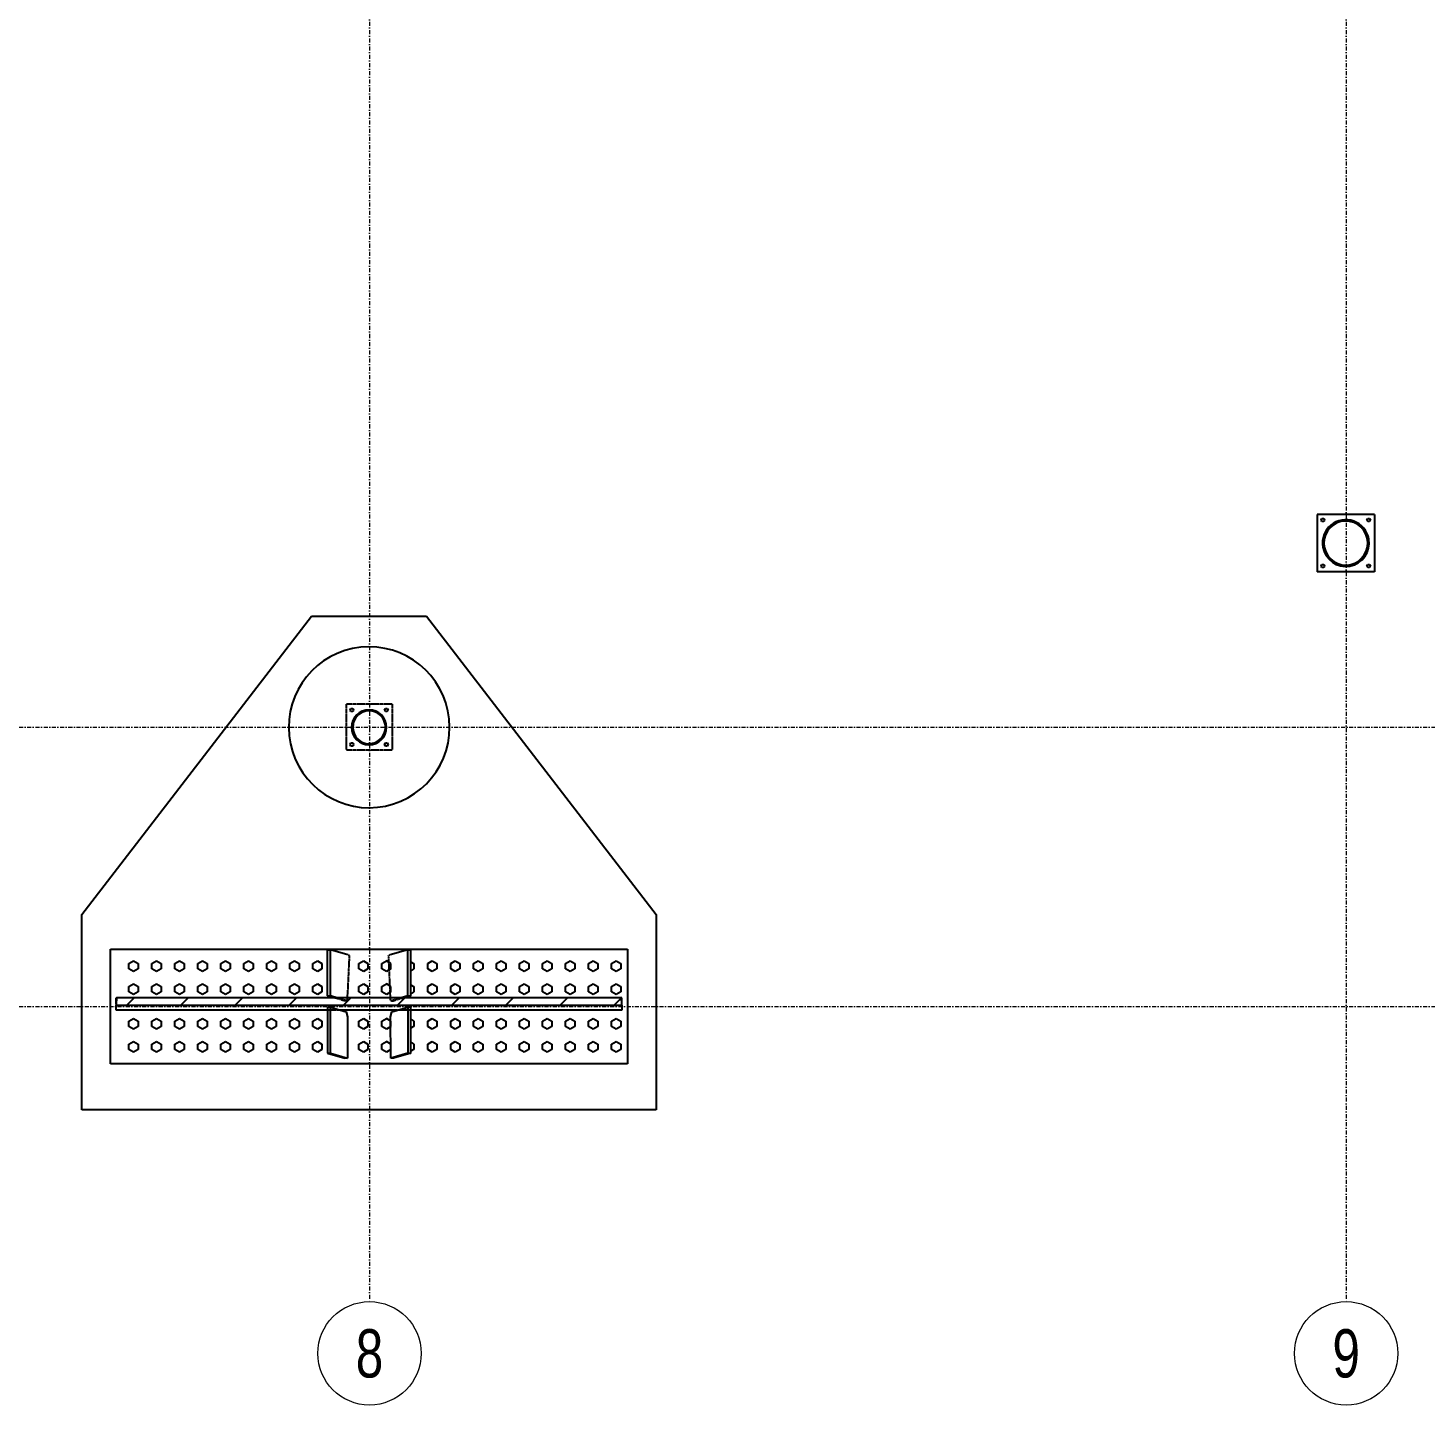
# Model space of a CAD drawing. Header units: millimetres. Extents: x 1541 to 289025, y -12015 to 47026.
# Drawn here: x 32009 to 32891, y -11969 to -11100 of the extents above; entities that cross this region are included whole.
import ezdxf
from ezdxf.enums import TextEntityAlignment as Align

# ---------------------------------------------------------------- set-up
doc = ezdxf.new("R2010")
doc.units = ezdxf.units.MM
doc.header["$LTSCALE"] = 0.1
for name, pattern in [('DASHDOTX2', [50.8, 25.4, -12.7, 0, -12.7]), ('DXK_LINE_DOT2', [3.9198, 1.9599, -1.9599]), ('Grid Line', [3.33375, 1.905, -0.47625, 0.47625, -0.47625])]:
    doc.linetypes.add(name, pattern=pattern)
doc.layers.get('0').update_dxf_attribs({"color": 255})
doc.layers.add('E_EJES', color=8, linetype='Continuous', lineweight=9)
doc.layers.add('E_EJES-1', color=8, linetype='Grid Line', lineweight=9)
doc.styles.add('Swis721 LtCn BT_1', font='swisscl.ttf', dxfattribs={"height": 0.42})

msp = doc.modelspace()

# ---------------------------------------------------------------- hatches: boundary and pattern name
at = {"linetype": 'Continuous'}
h = msp.add_hatch(color=96, dxfattribs=at)
h.paths.add_polyline_path([(32855.39, -11425.12), (32855.17, -11422.57), (32854.5, -11420.09), (32853.42, -11417.76), (32851.95, -11415.66), (32850.13, -11413.85), (32848.03, -11412.38), (32845.71, -11411.29), (32843.23, -11410.63), (32840.68, -11410.41), (32838.12, -11410.63), (32835.64, -11411.29), (32833.32, -11412.38), (32831.22, -11413.85), (32829.4, -11415.66), (32827.93, -11417.76), (32826.85, -11420.09), (32826.18, -11422.57), (32825.96, -11425.12), (32826.18, -11427.68), (32826.85, -11430.15), (32827.93, -11432.48), (32829.4, -11434.58), (32831.22, -11436.39), (32833.32, -11437.87), (32835.64, -11438.95), (32838.12, -11439.61), (32840.68, -11439.84), (32843.23, -11439.61), (32845.71, -11438.95), (32848.03, -11437.87), (32850.13, -11436.39), (32851.95, -11434.58), (32853.42, -11432.48), (32854.5, -11430.15), (32855.17, -11427.68)])
h.paths.add_polyline_path([(32853.69, -11429.86), (32852.67, -11432.04), (32851.28, -11434.02), (32849.58, -11435.73), (32847.6, -11437.11), (32845.41, -11438.13), (32843.08, -11438.76), (32840.68, -11438.97), (32838.27, -11438.76), (32835.94, -11438.13), (32833.75, -11437.11), (32831.78, -11435.73), (32830.07, -11434.02), (32828.68, -11432.04), (32827.66, -11429.86), (32827.04, -11427.53), (32826.83, -11425.12), (32827.04, -11422.72), (32827.66, -11420.39), (32828.68, -11418.2), (32830.07, -11416.22), (32831.78, -11414.52), (32833.75, -11413.13), (32835.94, -11412.11), (32838.27, -11411.49), (32840.68, -11411.28), (32843.08, -11411.49), (32845.41, -11412.11), (32847.6, -11413.13), (32849.58, -11414.52), (32851.28, -11416.22), (32852.67, -11418.2), (32853.69, -11420.39), (32854.31, -11422.72), (32854.52, -11425.12), (32854.31, -11427.53)])
h = msp.add_hatch(dxfattribs=at)
h.set_pattern_fill('', scale=7.611392, style=0, pattern_type=0)
h.set_pattern_definition([(45, (32235.357, -11539.187), (-17.088, 17.088), [])])
h.paths.add_polyline_path([(32235.57, -11541.34), (32235.36, -11539.19), (32234.73, -11537.11), (32233.71, -11535.2), (32232.33, -11533.53), (32230.66, -11532.15), (32228.75, -11531.13), (32226.67, -11530.5), (32224.52, -11530.29), (32222.36, -11530.5), (32220.28, -11531.13), (32218.37, -11532.15), (32216.7, -11533.53), (32215.32, -11535.2), (32214.3, -11537.11), (32213.67, -11539.19), (32213.46, -11541.34), (32213.67, -11543.5), (32214.3, -11545.57), (32215.32, -11547.49), (32216.7, -11549.16), (32218.37, -11550.54), (32220.28, -11551.56), (32222.36, -11552.19), (32224.52, -11552.4), (32226.67, -11552.19), (32228.75, -11551.56), (32230.66, -11550.54), (32232.33, -11549.16), (32233.71, -11547.49), (32234.73, -11545.57), (32235.36, -11543.5)])
h.paths.add_polyline_path([(32234.06, -11545.3), (32233.1, -11547.08), (32231.82, -11548.65), (32230.25, -11549.93), (32228.47, -11550.89), (32226.53, -11551.47), (32224.52, -11551.67), (32222.5, -11551.47), (32220.56, -11550.89), (32218.78, -11549.93), (32217.21, -11548.65), (32215.93, -11547.08), (32214.97, -11545.3), (32214.38, -11543.36), (32214.19, -11541.34), (32214.38, -11539.33), (32214.97, -11537.39), (32215.93, -11535.6), (32217.21, -11534.04), (32218.78, -11532.75), (32220.56, -11531.8), (32222.5, -11531.21), (32224.52, -11531.01), (32226.53, -11531.21), (32228.47, -11531.8), (32230.25, -11532.75), (32231.82, -11534.04), (32233.1, -11535.6), (32234.06, -11537.39), (32234.65, -11539.33), (32234.84, -11541.34), (32234.65, -11543.36)])
h = msp.add_hatch(dxfattribs=at)
h.set_pattern_fill('', scale=7.611392, style=0, pattern_type=0)
h.set_pattern_definition([(45, (32383.823, -11712.02), (-17.088, 17.088), [])])
h.paths.add_polyline_path([(32383.99, -11715.92), (32383.82, -11712.02), (32065.21, -11712.02), (32065.04, -11715.92), (32065.04, -11716.68), (32383.99, -11716.68)])

# ---------------------------------------------------------------- linework, layer by layer
at = {"color": 2, "linetype": 'Continuous'}
for p, q in [((32858.8, -11407), (32822.55, -11407)), ((32822.55, -11407), (32822.55, -11443.24)), ((32858.8, -11407), (32858.8, -11443.24)), ((32858.8, -11443.24), (32822.55, -11443.24)), ((32043.31, -11659.5), (32188.27, -11471.25)), ((32188.27, -11471.25), (32260.76, -11471.25)), ((32260.76, -11471.25), (32405.72, -11659.5)), ((32043.31, -11782.73), (32043.31, -11659.5)), ((32405.72, -11659.5), (32405.72, -11782.73)), ((32061.41, -11753.74), (32061.41, -11681.25)), ((32061.41, -11681.25), (32387.62, -11681.25)), ((32198.27, -11710.75), (32198.27, -11681.65)), ((32198.27, -11681.65), (32200.17, -11681.69)), ((32211.16, -11684.98), (32200.17, -11681.69)), ((32200.17, -11710.8), (32200.17, -11681.69)), ((32248.86, -11681.69), (32237.87, -11684.98)), ((32248.86, -11681.69), (32250.76, -11681.65)), ((32248.86, -11710.8), (32248.86, -11681.69)), ((32250.76, -11710.75), (32250.76, -11681.65)), ((32387.62, -11681.25), (32387.62, -11753.74)), ((32065.04, -11712.05), (32065.21, -11712.02)), ((32065.21, -11712.02), (32065.04, -11715.92)), ((32065.04, -11715.92), (32065.04, -11712.05)), ((32383.82, -11712.02), (32065.21, -11712.02)), ((32202.52, -11712.02), (32198.27, -11710.75)), ((32198.27, -11710.75), (32200.17, -11710.8)), ((32204.25, -11712.02), (32200.17, -11710.8)), ((32210.97, -11712.02), (32211.16, -11707.84)), ((32238.06, -11712.02), (32237.87, -11707.84)), ((32248.86, -11710.8), (32244.78, -11712.02)), ((32250.76, -11710.75), (32246.51, -11712.02)), ((32248.86, -11710.8), (32250.76, -11710.75)), ((32383.99, -11712.05), (32383.82, -11712.02)), ((32383.99, -11715.92), (32383.82, -11712.02)), ((32383.99, -11715.92), (32383.99, -11712.05)), ((32065.04, -11715.92), (32065.04, -11716.68)), ((32065.04, -11719.8), (32065.04, -11716.68)), ((32065.04, -11716.68), (32383.99, -11716.68)), ((32198.27, -11719.8), (32065.04, -11719.8)), ((32198.27, -11717.81), (32198.26, -11746.84)), ((32200.16, -11717.86), (32198.27, -11717.81)), ((32200.16, -11717.86), (32210.1, -11720.78)), ((32200.16, -11746.89), (32200.16, -11717.86)), ((32242.25, -11719.8), (32206.79, -11719.8)), ((32210.1, -11720.78), (32210.93, -11723.92)), ((32238.1, -11723.92), (32238.93, -11720.78)), ((32238.93, -11720.78), (32248.87, -11717.86)), ((32250.76, -11717.81), (32248.87, -11717.86)), ((32248.87, -11717.86), (32248.87, -11746.89)), ((32250.77, -11746.84), (32250.76, -11717.81)), ((32383.99, -11719.8), (32250.76, -11719.8)), ((32383.99, -11716.68), (32383.99, -11715.92)), ((32383.99, -11716.68), (32383.99, -11719.8)), ((32210.93, -11723.92), (32210.88, -11750.02)), ((32238.15, -11750.02), (32238.1, -11723.92)), ((32198.26, -11746.84), (32209.14, -11750.02)), ((32198.26, -11746.84), (32200.16, -11746.89)), ((32200.16, -11746.89), (32210.88, -11750.02)), ((32248.87, -11746.89), (32238.15, -11750.02)), ((32250.77, -11746.84), (32239.89, -11750.02)), ((32248.87, -11746.89), (32250.77, -11746.84)), ((32387.62, -11753.74), (32061.41, -11753.74)), ((32210.88, -11750.02), (32209.14, -11750.02)), ((32239.89, -11750.02), (32238.15, -11750.02)), ((32405.72, -11782.73), (32043.31, -11782.73))]:
    msp.add_line(p, q, dxfattribs=at)
at = {"color": 7, "linetype": 'Continuous'}
for p, q in [((32825.05, -11410.62), (32825.61, -11409.65)), ((32825.61, -11411.6), (32825.05, -11410.62)), ((32825.61, -11409.65), (32826.74, -11409.65)), ((32826.74, -11411.6), (32825.61, -11411.6)), ((32826.74, -11409.65), (32827.31, -11410.62)), ((32827.31, -11410.62), (32826.74, -11411.6)), ((32854.04, -11410.62), (32854.61, -11409.65)), ((32854.61, -11411.6), (32854.04, -11410.62)), ((32854.61, -11409.65), (32855.74, -11409.65)), ((32855.74, -11411.6), (32854.61, -11411.6)), ((32855.74, -11409.65), (32856.3, -11410.62)), ((32856.3, -11410.62), (32855.74, -11411.6)), ((32825.05, -11439.62), (32825.61, -11438.64)), ((32825.61, -11440.6), (32825.05, -11439.62)), ((32825.61, -11438.64), (32826.74, -11438.64)), ((32826.74, -11438.64), (32827.31, -11439.62)), ((32827.31, -11439.62), (32826.74, -11440.6)), ((32854.04, -11439.62), (32854.61, -11438.64)), ((32854.61, -11440.6), (32854.04, -11439.62)), ((32854.61, -11438.64), (32855.74, -11438.64)), ((32855.74, -11438.64), (32856.3, -11439.62)), ((32856.3, -11439.62), (32855.74, -11440.6)), ((32826.74, -11440.6), (32825.61, -11440.6)), ((32855.74, -11440.6), (32854.61, -11440.6)), ((32212.51, -11530.47), (32213.08, -11529.49)), ((32213.08, -11531.45), (32212.51, -11530.47)), ((32213.08, -11529.49), (32214.21, -11529.49)), ((32214.21, -11531.45), (32213.08, -11531.45)), ((32214.21, -11529.49), (32214.77, -11530.47)), ((32214.77, -11530.47), (32214.21, -11531.45)), ((32234.26, -11530.47), (32234.82, -11529.49)), ((32234.82, -11531.45), (32234.26, -11530.47)), ((32234.82, -11529.49), (32235.95, -11529.49)), ((32235.95, -11531.45), (32234.82, -11531.45)), ((32235.95, -11529.49), (32236.52, -11530.47)), ((32236.52, -11530.47), (32235.95, -11531.45)), ((32212.51, -11552.22), (32213.08, -11551.24)), ((32213.08, -11553.2), (32212.51, -11552.22)), ((32213.08, -11551.24), (32214.21, -11551.24)), ((32214.21, -11553.2), (32213.08, -11553.2)), ((32214.21, -11551.24), (32214.77, -11552.22)), ((32214.77, -11552.22), (32214.21, -11553.2)), ((32234.26, -11552.22), (32234.82, -11551.24)), ((32234.82, -11553.2), (32234.26, -11552.22)), ((32234.82, -11551.24), (32235.95, -11551.24)), ((32235.95, -11553.2), (32234.82, -11553.2)), ((32235.95, -11551.24), (32236.52, -11552.22)), ((32236.52, -11552.22), (32235.95, -11553.2)), ((32073.01, -11690.45), (32075.91, -11688.77)), ((32073.01, -11693.8), (32073.01, -11690.45)), ((32075.91, -11695.47), (32073.01, -11693.8)), ((32075.91, -11688.77), (32078.81, -11690.45)), ((32078.81, -11693.8), (32075.91, -11695.47)), ((32078.81, -11690.45), (32078.81, -11693.8)), ((32087.51, -11690.45), (32090.41, -11688.77)), ((32087.51, -11693.8), (32087.51, -11690.45)), ((32090.41, -11695.47), (32087.51, -11693.8)), ((32090.41, -11688.77), (32093.31, -11690.45)), ((32093.31, -11693.8), (32090.41, -11695.47)), ((32093.31, -11690.45), (32093.31, -11693.8)), ((32102.01, -11690.45), (32104.91, -11688.77)), ((32102.01, -11693.8), (32102.01, -11690.45)), ((32104.91, -11695.47), (32102.01, -11693.8)), ((32104.91, -11688.77), (32107.81, -11690.45)), ((32107.81, -11693.8), (32104.91, -11695.47)), ((32107.81, -11690.45), (32107.81, -11693.8)), ((32116.51, -11690.45), (32119.41, -11688.77)), ((32116.51, -11693.8), (32116.51, -11690.45)), ((32119.41, -11695.47), (32116.51, -11693.8)), ((32119.41, -11688.77), (32122.3, -11690.45)), ((32122.3, -11693.8), (32119.41, -11695.47)), ((32122.3, -11690.45), (32122.3, -11693.8)), ((32131, -11690.45), (32133.9, -11688.77)), ((32131, -11693.8), (32131, -11690.45)), ((32133.9, -11695.47), (32131, -11693.8)), ((32133.9, -11688.77), (32136.8, -11690.45)), ((32136.8, -11693.8), (32133.9, -11695.47)), ((32136.8, -11690.45), (32136.8, -11693.8)), ((32145.5, -11690.45), (32148.4, -11688.77)), ((32145.5, -11693.8), (32145.5, -11690.45)), ((32148.4, -11695.47), (32145.5, -11693.8)), ((32148.4, -11688.77), (32151.3, -11690.45)), ((32151.3, -11693.8), (32148.4, -11695.47)), ((32151.3, -11690.45), (32151.3, -11693.8)), ((32160, -11690.45), (32162.9, -11688.77)), ((32160, -11693.8), (32160, -11690.45)), ((32162.9, -11695.47), (32160, -11693.8)), ((32162.9, -11688.77), (32165.8, -11690.45)), ((32165.8, -11693.8), (32162.9, -11695.47)), ((32165.8, -11690.45), (32165.8, -11693.8)), ((32174.5, -11690.45), (32177.4, -11688.77)), ((32174.5, -11693.8), (32174.5, -11690.45)), ((32177.4, -11695.47), (32174.5, -11693.8)), ((32177.4, -11688.77), (32180.3, -11690.45)), ((32180.3, -11693.8), (32177.4, -11695.47)), ((32180.3, -11690.45), (32180.3, -11693.8)), ((32189, -11690.45), (32191.89, -11688.77)), ((32189, -11693.8), (32189, -11690.45)), ((32191.89, -11695.47), (32189, -11693.8)), ((32191.89, -11688.77), (32194.79, -11690.45)), ((32194.79, -11693.8), (32191.89, -11695.47)), ((32194.79, -11690.45), (32194.79, -11693.8)), ((32217.99, -11690.45), (32220.89, -11688.77)), ((32217.99, -11693.8), (32217.99, -11690.45)), ((32220.89, -11695.47), (32217.99, -11693.8)), ((32220.89, -11688.77), (32223.79, -11690.45)), ((32223.79, -11693.8), (32220.89, -11695.47)), ((32223.79, -11690.45), (32223.79, -11693.8)), ((32232.49, -11690.45), (32235.39, -11688.77)), ((32232.49, -11693.8), (32232.49, -11690.45)), ((32235.39, -11695.47), (32232.49, -11693.8)), ((32238.29, -11690.45), (32235.39, -11688.77)), ((32238.29, -11693.8), (32235.39, -11695.47)), ((32238.29, -11693.8), (32238.29, -11690.45)), ((32250.76, -11689.28), (32252.79, -11690.45)), ((32252.79, -11693.8), (32250.76, -11694.97)), ((32252.79, -11690.45), (32252.79, -11693.8)), ((32261.48, -11690.45), (32264.38, -11688.77)), ((32261.48, -11693.8), (32261.48, -11690.45)), ((32264.38, -11695.47), (32261.48, -11693.8)), ((32264.38, -11688.77), (32267.28, -11690.45)), ((32267.28, -11693.8), (32264.38, -11695.47)), ((32267.28, -11690.45), (32267.28, -11693.8)), ((32275.98, -11690.45), (32278.88, -11688.77)), ((32275.98, -11693.8), (32275.98, -11690.45)), ((32278.88, -11695.47), (32275.98, -11693.8)), ((32278.88, -11688.77), (32281.78, -11690.45)), ((32281.78, -11693.8), (32278.88, -11695.47)), ((32281.78, -11690.45), (32281.78, -11693.8)), ((32290.48, -11690.45), (32293.38, -11688.77)), ((32290.48, -11693.8), (32290.48, -11690.45)), ((32293.38, -11695.47), (32290.48, -11693.8)), ((32293.38, -11688.77), (32296.28, -11690.45)), ((32296.28, -11693.8), (32293.38, -11695.47)), ((32296.28, -11690.45), (32296.28, -11693.8)), ((32304.98, -11690.45), (32307.88, -11688.77)), ((32304.98, -11693.8), (32304.98, -11690.45)), ((32307.88, -11695.47), (32304.98, -11693.8)), ((32307.88, -11688.77), (32310.78, -11690.45)), ((32310.78, -11693.8), (32307.88, -11695.47)), ((32310.78, -11690.45), (32310.78, -11693.8)), ((32319.48, -11690.45), (32322.38, -11688.77)), ((32319.48, -11693.8), (32319.48, -11690.45)), ((32322.38, -11695.47), (32319.48, -11693.8)), ((32322.38, -11688.77), (32325.28, -11690.45)), ((32325.28, -11693.8), (32322.38, -11695.47)), ((32325.28, -11690.45), (32325.28, -11693.8)), ((32333.97, -11690.45), (32336.87, -11688.77)), ((32333.97, -11693.8), (32333.97, -11690.45)), ((32336.87, -11695.47), (32333.97, -11693.8)), ((32336.87, -11688.77), (32339.77, -11690.45)), ((32339.77, -11693.8), (32336.87, -11695.47)), ((32339.77, -11690.45), (32339.77, -11693.8)), ((32348.47, -11690.45), (32351.37, -11688.77)), ((32348.47, -11693.8), (32348.47, -11690.45)), ((32351.37, -11695.47), (32348.47, -11693.8)), ((32351.37, -11688.77), (32354.27, -11690.45)), ((32354.27, -11693.8), (32351.37, -11695.47)), ((32354.27, -11690.45), (32354.27, -11693.8)), ((32362.97, -11690.45), (32365.87, -11688.77)), ((32362.97, -11693.8), (32362.97, -11690.45)), ((32365.87, -11695.47), (32362.97, -11693.8)), ((32365.87, -11688.77), (32368.77, -11690.45)), ((32368.77, -11693.8), (32365.87, -11695.47)), ((32368.77, -11690.45), (32368.77, -11693.8)), ((32377.47, -11690.45), (32380.37, -11688.77)), ((32377.47, -11693.8), (32377.47, -11690.45)), ((32380.37, -11695.47), (32377.47, -11693.8)), ((32380.37, -11688.77), (32383.27, -11690.45)), ((32383.27, -11693.8), (32380.37, -11695.47)), ((32383.27, -11690.45), (32383.27, -11693.8)), ((32073.01, -11704.95), (32075.91, -11703.27)), ((32073.01, -11708.29), (32073.01, -11704.95)), ((32075.91, -11703.27), (32078.81, -11704.95)), ((32078.81, -11704.95), (32078.81, -11708.29)), ((32087.51, -11704.95), (32090.41, -11703.27)), ((32087.51, -11708.29), (32087.51, -11704.95)), ((32090.41, -11703.27), (32093.31, -11704.95)), ((32093.31, -11704.95), (32093.31, -11708.29)), ((32102.01, -11704.95), (32104.91, -11703.27)), ((32102.01, -11708.29), (32102.01, -11704.95)), ((32104.91, -11703.27), (32107.81, -11704.95)), ((32107.81, -11704.95), (32107.81, -11708.29)), ((32116.51, -11704.95), (32119.41, -11703.27)), ((32116.51, -11708.29), (32116.51, -11704.95)), ((32119.41, -11703.27), (32122.3, -11704.95)), ((32122.3, -11704.95), (32122.3, -11708.29)), ((32131, -11704.95), (32133.9, -11703.27)), ((32131, -11708.29), (32131, -11704.95)), ((32133.9, -11703.27), (32136.8, -11704.95)), ((32136.8, -11704.95), (32136.8, -11708.29)), ((32145.5, -11704.95), (32148.4, -11703.27)), ((32145.5, -11708.29), (32145.5, -11704.95)), ((32148.4, -11703.27), (32151.3, -11704.95)), ((32151.3, -11704.95), (32151.3, -11708.29)), ((32160, -11704.95), (32162.9, -11703.27)), ((32160, -11708.29), (32160, -11704.95)), ((32162.9, -11703.27), (32165.8, -11704.95)), ((32165.8, -11704.95), (32165.8, -11708.29)), ((32174.5, -11704.95), (32177.4, -11703.27)), ((32174.5, -11708.29), (32174.5, -11704.95)), ((32177.4, -11703.27), (32180.3, -11704.95)), ((32180.3, -11704.95), (32180.3, -11708.29)), ((32189, -11704.95), (32191.89, -11703.27)), ((32189, -11708.29), (32189, -11704.95)), ((32191.89, -11703.27), (32194.79, -11704.95)), ((32194.79, -11704.95), (32194.79, -11708.29)), ((32217.99, -11704.95), (32220.89, -11703.27)), ((32217.99, -11708.29), (32217.99, -11704.95)), ((32220.89, -11703.27), (32223.79, -11704.95)), ((32223.79, -11704.95), (32223.79, -11708.29)), ((32232.49, -11704.95), (32235.39, -11703.27)), ((32232.49, -11708.29), (32232.49, -11704.95)), ((32238.29, -11704.95), (32235.39, -11703.27)), ((32238.29, -11708.29), (32238.29, -11704.95)), ((32250.76, -11703.77), (32252.79, -11704.95)), ((32252.79, -11704.95), (32252.79, -11708.29)), ((32261.48, -11704.95), (32264.38, -11703.27)), ((32261.48, -11708.29), (32261.48, -11704.95)), ((32264.38, -11703.27), (32267.28, -11704.95)), ((32267.28, -11704.95), (32267.28, -11708.29)), ((32275.98, -11704.95), (32278.88, -11703.27)), ((32275.98, -11708.29), (32275.98, -11704.95)), ((32278.88, -11703.27), (32281.78, -11704.95)), ((32281.78, -11704.95), (32281.78, -11708.29)), ((32290.48, -11704.95), (32293.38, -11703.27)), ((32290.48, -11708.29), (32290.48, -11704.95)), ((32293.38, -11703.27), (32296.28, -11704.95)), ((32296.28, -11704.95), (32296.28, -11708.29)), ((32304.98, -11704.95), (32307.88, -11703.27)), ((32304.98, -11708.29), (32304.98, -11704.95)), ((32307.88, -11703.27), (32310.78, -11704.95)), ((32310.78, -11704.95), (32310.78, -11708.29)), ((32319.48, -11704.95), (32322.38, -11703.27)), ((32319.48, -11708.29), (32319.48, -11704.95)), ((32322.38, -11703.27), (32325.28, -11704.95)), ((32325.28, -11704.95), (32325.28, -11708.29)), ((32333.97, -11704.95), (32336.87, -11703.27)), ((32333.97, -11708.29), (32333.97, -11704.95)), ((32336.87, -11703.27), (32339.77, -11704.95)), ((32339.77, -11704.95), (32339.77, -11708.29)), ((32348.47, -11704.95), (32351.37, -11703.27)), ((32348.47, -11708.29), (32348.47, -11704.95)), ((32351.37, -11703.27), (32354.27, -11704.95)), ((32354.27, -11704.95), (32354.27, -11708.29)), ((32362.97, -11704.95), (32365.87, -11703.27)), ((32362.97, -11708.29), (32362.97, -11704.95)), ((32365.87, -11703.27), (32368.77, -11704.95)), ((32368.77, -11704.95), (32368.77, -11708.29)), ((32377.47, -11704.95), (32380.37, -11703.27)), ((32377.47, -11708.29), (32377.47, -11704.95)), ((32380.37, -11703.27), (32383.27, -11704.95)), ((32383.27, -11704.95), (32383.27, -11708.29)), ((32075.91, -11709.97), (32073.01, -11708.29)), ((32078.81, -11708.29), (32075.91, -11709.97)), ((32090.41, -11709.97), (32087.51, -11708.29)), ((32093.31, -11708.29), (32090.41, -11709.97)), ((32104.91, -11709.97), (32102.01, -11708.29)), ((32107.81, -11708.29), (32104.91, -11709.97)), ((32119.41, -11709.97), (32116.51, -11708.29)), ((32122.3, -11708.29), (32119.41, -11709.97)), ((32133.9, -11709.97), (32131, -11708.29)), ((32136.8, -11708.29), (32133.9, -11709.97)), ((32148.4, -11709.97), (32145.5, -11708.29)), ((32151.3, -11708.29), (32148.4, -11709.97)), ((32162.9, -11709.97), (32160, -11708.29)), ((32165.8, -11708.29), (32162.9, -11709.97)), ((32177.4, -11709.97), (32174.5, -11708.29)), ((32180.3, -11708.29), (32177.4, -11709.97)), ((32191.89, -11709.97), (32189, -11708.29)), ((32194.79, -11708.29), (32191.89, -11709.97)), ((32220.89, -11709.97), (32217.99, -11708.29)), ((32223.79, -11708.29), (32220.89, -11709.97)), ((32235.39, -11709.97), (32232.49, -11708.29)), ((32238.29, -11708.29), (32235.39, -11709.97)), ((32252.79, -11708.29), (32250.76, -11709.46)), ((32264.38, -11709.97), (32261.48, -11708.29)), ((32267.28, -11708.29), (32264.38, -11709.97)), ((32278.88, -11709.97), (32275.98, -11708.29)), ((32281.78, -11708.29), (32278.88, -11709.97)), ((32293.38, -11709.97), (32290.48, -11708.29)), ((32296.28, -11708.29), (32293.38, -11709.97)), ((32307.88, -11709.97), (32304.98, -11708.29)), ((32310.78, -11708.29), (32307.88, -11709.97)), ((32322.38, -11709.97), (32319.48, -11708.29)), ((32325.28, -11708.29), (32322.38, -11709.97)), ((32336.87, -11709.97), (32333.97, -11708.29)), ((32339.77, -11708.29), (32336.87, -11709.97)), ((32351.37, -11709.97), (32348.47, -11708.29)), ((32354.27, -11708.29), (32351.37, -11709.97)), ((32365.87, -11709.97), (32362.97, -11708.29)), ((32368.77, -11708.29), (32365.87, -11709.97)), ((32380.37, -11709.97), (32377.47, -11708.29)), ((32383.27, -11708.29), (32380.37, -11709.97)), ((32073.01, -11726.69), (32075.91, -11725.02)), ((32073.01, -11730.04), (32073.01, -11726.69)), ((32075.91, -11731.71), (32073.01, -11730.04)), ((32075.91, -11725.02), (32078.81, -11726.69)), ((32078.81, -11730.04), (32075.91, -11731.71)), ((32078.81, -11726.69), (32078.81, -11730.04)), ((32087.51, -11726.69), (32090.41, -11725.02)), ((32087.51, -11730.04), (32087.51, -11726.69)), ((32090.41, -11731.71), (32087.51, -11730.04)), ((32090.41, -11725.02), (32093.31, -11726.69)), ((32093.31, -11730.04), (32090.41, -11731.71)), ((32093.31, -11726.69), (32093.31, -11730.04)), ((32102.01, -11726.69), (32104.91, -11725.02)), ((32102.01, -11730.04), (32102.01, -11726.69)), ((32104.91, -11731.71), (32102.01, -11730.04)), ((32104.91, -11725.02), (32107.81, -11726.69)), ((32107.81, -11730.04), (32104.91, -11731.71)), ((32107.81, -11726.69), (32107.81, -11730.04)), ((32116.51, -11726.69), (32119.41, -11725.02)), ((32116.51, -11730.04), (32116.51, -11726.69)), ((32119.41, -11731.71), (32116.51, -11730.04)), ((32119.41, -11725.02), (32122.3, -11726.69)), ((32122.3, -11730.04), (32119.41, -11731.71)), ((32122.3, -11726.69), (32122.3, -11730.04)), ((32131, -11726.69), (32133.9, -11725.02)), ((32131, -11730.04), (32131, -11726.69)), ((32133.9, -11731.71), (32131, -11730.04)), ((32133.9, -11725.02), (32136.8, -11726.69)), ((32136.8, -11730.04), (32133.9, -11731.71)), ((32136.8, -11726.69), (32136.8, -11730.04)), ((32145.5, -11726.69), (32148.4, -11725.02)), ((32145.5, -11730.04), (32145.5, -11726.69)), ((32148.4, -11731.71), (32145.5, -11730.04)), ((32148.4, -11725.02), (32151.3, -11726.69)), ((32151.3, -11730.04), (32148.4, -11731.71)), ((32151.3, -11726.69), (32151.3, -11730.04)), ((32160, -11726.69), (32162.9, -11725.02)), ((32160, -11730.04), (32160, -11726.69)), ((32162.9, -11731.71), (32160, -11730.04)), ((32162.9, -11725.02), (32165.8, -11726.69)), ((32165.8, -11730.04), (32162.9, -11731.71)), ((32165.8, -11726.69), (32165.8, -11730.04)), ((32174.5, -11726.69), (32177.4, -11725.02)), ((32174.5, -11730.04), (32174.5, -11726.69)), ((32177.4, -11731.71), (32174.5, -11730.04)), ((32177.4, -11725.02), (32180.3, -11726.69)), ((32180.3, -11730.04), (32177.4, -11731.71)), ((32180.3, -11726.69), (32180.3, -11730.04)), ((32189, -11726.69), (32191.89, -11725.02)), ((32189, -11730.04), (32189, -11726.69)), ((32191.89, -11731.71), (32189, -11730.04)), ((32191.89, -11725.02), (32194.79, -11726.69)), ((32194.79, -11730.04), (32191.89, -11731.71)), ((32194.79, -11726.69), (32194.79, -11730.04)), ((32217.99, -11726.69), (32220.89, -11725.02)), ((32217.99, -11730.04), (32217.99, -11726.69)), ((32220.89, -11731.71), (32217.99, -11730.04)), ((32220.89, -11725.02), (32223.79, -11726.69)), ((32223.79, -11730.04), (32220.89, -11731.71)), ((32223.79, -11726.69), (32223.79, -11730.04)), ((32232.49, -11726.69), (32235.39, -11725.02)), ((32232.49, -11730.04), (32232.49, -11726.69)), ((32235.39, -11731.71), (32232.49, -11730.04)), ((32238.29, -11726.69), (32235.39, -11725.02)), ((32238.29, -11730.04), (32235.39, -11731.71)), ((32238.29, -11730.04), (32238.29, -11726.69)), ((32250.76, -11725.52), (32252.79, -11726.69)), ((32252.79, -11730.04), (32250.76, -11731.21)), ((32252.79, -11726.69), (32252.79, -11730.04)), ((32261.48, -11726.69), (32264.38, -11725.02)), ((32261.48, -11730.04), (32261.48, -11726.69)), ((32264.38, -11731.71), (32261.48, -11730.04)), ((32264.38, -11725.02), (32267.28, -11726.69)), ((32267.28, -11730.04), (32264.38, -11731.71)), ((32267.28, -11726.69), (32267.28, -11730.04)), ((32275.98, -11726.69), (32278.88, -11725.02)), ((32275.98, -11730.04), (32275.98, -11726.69)), ((32278.88, -11731.71), (32275.98, -11730.04)), ((32278.88, -11725.02), (32281.78, -11726.69)), ((32281.78, -11730.04), (32278.88, -11731.71)), ((32281.78, -11726.69), (32281.78, -11730.04)), ((32290.48, -11726.69), (32293.38, -11725.02)), ((32290.48, -11730.04), (32290.48, -11726.69)), ((32293.38, -11731.71), (32290.48, -11730.04)), ((32293.38, -11725.02), (32296.28, -11726.69)), ((32296.28, -11730.04), (32293.38, -11731.71)), ((32296.28, -11726.69), (32296.28, -11730.04)), ((32304.98, -11726.69), (32307.88, -11725.02)), ((32304.98, -11730.04), (32304.98, -11726.69)), ((32307.88, -11731.71), (32304.98, -11730.04)), ((32307.88, -11725.02), (32310.78, -11726.69)), ((32310.78, -11730.04), (32307.88, -11731.71)), ((32310.78, -11726.69), (32310.78, -11730.04)), ((32319.48, -11726.69), (32322.38, -11725.02)), ((32319.48, -11730.04), (32319.48, -11726.69)), ((32322.38, -11731.71), (32319.48, -11730.04)), ((32322.38, -11725.02), (32325.28, -11726.69)), ((32325.28, -11730.04), (32322.38, -11731.71)), ((32325.28, -11726.69), (32325.28, -11730.04)), ((32333.97, -11726.69), (32336.87, -11725.02)), ((32333.97, -11730.04), (32333.97, -11726.69)), ((32336.87, -11731.71), (32333.97, -11730.04)), ((32336.87, -11725.02), (32339.77, -11726.69)), ((32339.77, -11730.04), (32336.87, -11731.71)), ((32339.77, -11726.69), (32339.77, -11730.04)), ((32348.47, -11726.69), (32351.37, -11725.02)), ((32348.47, -11730.04), (32348.47, -11726.69)), ((32351.37, -11731.71), (32348.47, -11730.04)), ((32351.37, -11725.02), (32354.27, -11726.69)), ((32354.27, -11730.04), (32351.37, -11731.71)), ((32354.27, -11726.69), (32354.27, -11730.04)), ((32362.97, -11726.69), (32365.87, -11725.02)), ((32362.97, -11730.04), (32362.97, -11726.69)), ((32365.87, -11731.71), (32362.97, -11730.04)), ((32365.87, -11725.02), (32368.77, -11726.69)), ((32368.77, -11730.04), (32365.87, -11731.71)), ((32368.77, -11726.69), (32368.77, -11730.04)), ((32377.47, -11726.69), (32380.37, -11725.02)), ((32377.47, -11730.04), (32377.47, -11726.69)), ((32380.37, -11731.71), (32377.47, -11730.04)), ((32380.37, -11725.02), (32383.27, -11726.69)), ((32383.27, -11730.04), (32380.37, -11731.71)), ((32383.27, -11726.69), (32383.27, -11730.04)), ((32073.01, -11741.19), (32075.91, -11739.52)), ((32075.91, -11739.52), (32078.81, -11741.19)), ((32087.51, -11741.19), (32090.41, -11739.52)), ((32090.41, -11739.52), (32093.31, -11741.19)), ((32102.01, -11741.19), (32104.91, -11739.52)), ((32104.91, -11739.52), (32107.81, -11741.19)), ((32116.51, -11741.19), (32119.41, -11739.52)), ((32119.41, -11739.52), (32122.3, -11741.19)), ((32131, -11741.19), (32133.9, -11739.52)), ((32133.9, -11739.52), (32136.8, -11741.19)), ((32145.5, -11741.19), (32148.4, -11739.52)), ((32148.4, -11739.52), (32151.3, -11741.19)), ((32160, -11741.19), (32162.9, -11739.52)), ((32162.9, -11739.52), (32165.8, -11741.19)), ((32174.5, -11741.19), (32177.4, -11739.52)), ((32177.4, -11739.52), (32180.3, -11741.19)), ((32189, -11741.19), (32191.89, -11739.52)), ((32191.89, -11739.52), (32194.79, -11741.19)), ((32217.99, -11741.19), (32220.89, -11739.52)), ((32220.89, -11739.52), (32223.79, -11741.19)), ((32232.49, -11741.19), (32235.39, -11739.52)), ((32238.29, -11741.19), (32235.39, -11739.52)), ((32250.77, -11740.02), (32252.79, -11741.19)), ((32261.48, -11741.19), (32264.38, -11739.52)), ((32264.38, -11739.52), (32267.28, -11741.19)), ((32275.98, -11741.19), (32278.88, -11739.52)), ((32278.88, -11739.52), (32281.78, -11741.19)), ((32290.48, -11741.19), (32293.38, -11739.52)), ((32293.38, -11739.52), (32296.28, -11741.19)), ((32304.98, -11741.19), (32307.88, -11739.52)), ((32307.88, -11739.52), (32310.78, -11741.19)), ((32319.48, -11741.19), (32322.38, -11739.52)), ((32322.38, -11739.52), (32325.28, -11741.19)), ((32333.97, -11741.19), (32336.87, -11739.52)), ((32336.87, -11739.52), (32339.77, -11741.19)), ((32348.47, -11741.19), (32351.37, -11739.52)), ((32351.37, -11739.52), (32354.27, -11741.19)), ((32362.97, -11741.19), (32365.87, -11739.52)), ((32365.87, -11739.52), (32368.77, -11741.19)), ((32377.47, -11741.19), (32380.37, -11739.52)), ((32380.37, -11739.52), (32383.27, -11741.19)), ((32073.01, -11744.54), (32073.01, -11741.19)), ((32075.91, -11746.21), (32073.01, -11744.54)), ((32078.81, -11744.54), (32075.91, -11746.21)), ((32078.81, -11741.19), (32078.81, -11744.54)), ((32087.51, -11744.54), (32087.51, -11741.19)), ((32090.41, -11746.21), (32087.51, -11744.54)), ((32093.31, -11744.54), (32090.41, -11746.21)), ((32093.31, -11741.19), (32093.31, -11744.54)), ((32102.01, -11744.54), (32102.01, -11741.19)), ((32104.91, -11746.21), (32102.01, -11744.54)), ((32107.81, -11744.54), (32104.91, -11746.21)), ((32107.81, -11741.19), (32107.81, -11744.54)), ((32116.51, -11744.54), (32116.51, -11741.19)), ((32119.41, -11746.21), (32116.51, -11744.54)), ((32122.3, -11744.54), (32119.41, -11746.21)), ((32122.3, -11741.19), (32122.3, -11744.54)), ((32131, -11744.54), (32131, -11741.19)), ((32133.9, -11746.21), (32131, -11744.54)), ((32136.8, -11744.54), (32133.9, -11746.21)), ((32136.8, -11741.19), (32136.8, -11744.54)), ((32145.5, -11744.54), (32145.5, -11741.19)), ((32148.4, -11746.21), (32145.5, -11744.54)), ((32151.3, -11744.54), (32148.4, -11746.21)), ((32151.3, -11741.19), (32151.3, -11744.54)), ((32160, -11744.54), (32160, -11741.19)), ((32162.9, -11746.21), (32160, -11744.54)), ((32165.8, -11744.54), (32162.9, -11746.21)), ((32165.8, -11741.19), (32165.8, -11744.54)), ((32174.5, -11744.54), (32174.5, -11741.19)), ((32177.4, -11746.21), (32174.5, -11744.54)), ((32180.3, -11744.54), (32177.4, -11746.21)), ((32180.3, -11741.19), (32180.3, -11744.54)), ((32189, -11744.54), (32189, -11741.19)), ((32191.89, -11746.21), (32189, -11744.54)), ((32194.79, -11744.54), (32191.89, -11746.21)), ((32194.79, -11741.19), (32194.79, -11744.54)), ((32217.99, -11744.54), (32217.99, -11741.19)), ((32220.89, -11746.21), (32217.99, -11744.54)), ((32223.79, -11744.54), (32220.89, -11746.21)), ((32223.79, -11741.19), (32223.79, -11744.54)), ((32232.49, -11744.54), (32232.49, -11741.19)), ((32235.39, -11746.21), (32232.49, -11744.54)), ((32238.29, -11744.54), (32235.39, -11746.21)), ((32238.29, -11744.54), (32238.29, -11741.19)), ((32252.79, -11744.54), (32250.77, -11745.7)), ((32252.79, -11741.19), (32252.79, -11744.54)), ((32261.48, -11744.54), (32261.48, -11741.19)), ((32264.38, -11746.21), (32261.48, -11744.54)), ((32267.28, -11744.54), (32264.38, -11746.21)), ((32267.28, -11741.19), (32267.28, -11744.54)), ((32275.98, -11744.54), (32275.98, -11741.19)), ((32278.88, -11746.21), (32275.98, -11744.54)), ((32281.78, -11744.54), (32278.88, -11746.21)), ((32281.78, -11741.19), (32281.78, -11744.54)), ((32290.48, -11744.54), (32290.48, -11741.19)), ((32293.38, -11746.21), (32290.48, -11744.54)), ((32296.28, -11744.54), (32293.38, -11746.21)), ((32296.28, -11741.19), (32296.28, -11744.54)), ((32304.98, -11744.54), (32304.98, -11741.19)), ((32307.88, -11746.21), (32304.98, -11744.54)), ((32310.78, -11744.54), (32307.88, -11746.21)), ((32310.78, -11741.19), (32310.78, -11744.54)), ((32319.48, -11744.54), (32319.48, -11741.19)), ((32322.38, -11746.21), (32319.48, -11744.54)), ((32325.28, -11744.54), (32322.38, -11746.21)), ((32325.28, -11741.19), (32325.28, -11744.54)), ((32333.97, -11744.54), (32333.97, -11741.19)), ((32336.87, -11746.21), (32333.97, -11744.54)), ((32339.77, -11744.54), (32336.87, -11746.21)), ((32339.77, -11741.19), (32339.77, -11744.54)), ((32348.47, -11744.54), (32348.47, -11741.19)), ((32351.37, -11746.21), (32348.47, -11744.54)), ((32354.27, -11744.54), (32351.37, -11746.21)), ((32354.27, -11741.19), (32354.27, -11744.54)), ((32362.97, -11744.54), (32362.97, -11741.19)), ((32365.87, -11746.21), (32362.97, -11744.54)), ((32368.77, -11744.54), (32365.87, -11746.21)), ((32368.77, -11741.19), (32368.77, -11744.54)), ((32377.47, -11744.54), (32377.47, -11741.19)), ((32380.37, -11746.21), (32377.47, -11744.54)), ((32383.27, -11744.54), (32380.37, -11746.21)), ((32383.27, -11741.19), (32383.27, -11744.54))]:
    msp.add_line(p, q, dxfattribs=at)
at = {"color": 7, "linetype": 'DXK_LINE_DOT2'}
for p, q in [((32239.01, -11526.85), (32210.02, -11526.85)), ((32210.02, -11526.85), (32210.02, -11555.84)), ((32239.01, -11526.85), (32239.01, -11555.84)), ((32239.01, -11555.84), (32210.02, -11555.84)), ((32212.2, -11685.29), (32211.16, -11684.98)), ((32211.16, -11707.84), (32212.2, -11685.29)), ((32237.87, -11684.98), (32236.83, -11685.29)), ((32237.87, -11707.84), (32236.83, -11685.29)), ((32209.15, -11714), (32202.52, -11712.02)), ((32210.88, -11714), (32204.25, -11712.02)), ((32210.88, -11714), (32210.97, -11712.02)), ((32238.15, -11714), (32238.06, -11712.02)), ((32244.78, -11712.02), (32238.15, -11714)), ((32246.51, -11712.02), (32239.88, -11714)), ((32206.79, -11719.8), (32198.27, -11719.8)), ((32210.88, -11714), (32209.15, -11714)), ((32238.15, -11714), (32239.88, -11714)), ((32250.76, -11719.8), (32242.25, -11719.8))]:
    msp.add_line(p, q, dxfattribs=at)
at = {"color": 2, "linetype": 'Continuous'}
for centre, radius, start, end in [((32840.68, -11425.12), 14.72, 10, 190), ((32840.68, -11425.12), 13.85, 350, 170), ((32840.68, -11425.12), 14.72, 190, 10), ((32840.68, -11425.12), 13.85, 170, 350), ((32224.52, -11541.34), 50.74, 6, 186), ((32224.52, -11541.34), 50.74, 186, 6), ((32224.52, -11541.34), 11.05, 11.25, 191.25), ((32224.52, -11541.34), 10.33, 348.75, 168.75), ((32224.52, -11541.34), 11.05, 191.25, 11.25), ((32224.52, -11541.34), 10.33, 168.75, 348.75)]:
    msp.add_arc(centre, radius, start, end, dxfattribs=at)
at = {"layer": 'E_EJES'}
for centre in [(32224.76, -11936.28), (32840.92, -11936.28)]:
    msp.add_circle(centre, 32.62, dxfattribs=at)
at = {"layer": 'E_EJES-1', "linetype": 'DASHDOTX2'}
for p, q in [((32224.76, -9278.21), (32224.76, -11903.66)), ((32840.92, -9278.21), (32840.92, -11903.66)), ((30387.53, -11541.34), (37610.37, -11541.34)), ((30387.53, -11717.49), (37610.37, -11717.49))]:
    msp.add_line(p, q, dxfattribs=at)

# ---------------------------------------------------------------- texts
at = {"layer": 'E_EJES', "style": 'Swis721 LtCn BT_1'}
for s, p in [('8', (32224.76, -11936.28)), ('9', (32840.92, -11936.28))]:
    msp.add_text(s, height=30.45, dxfattribs=at).set_placement(p, align=Align.MIDDLE_CENTER)

doc.saveas('drawing.dxf')
